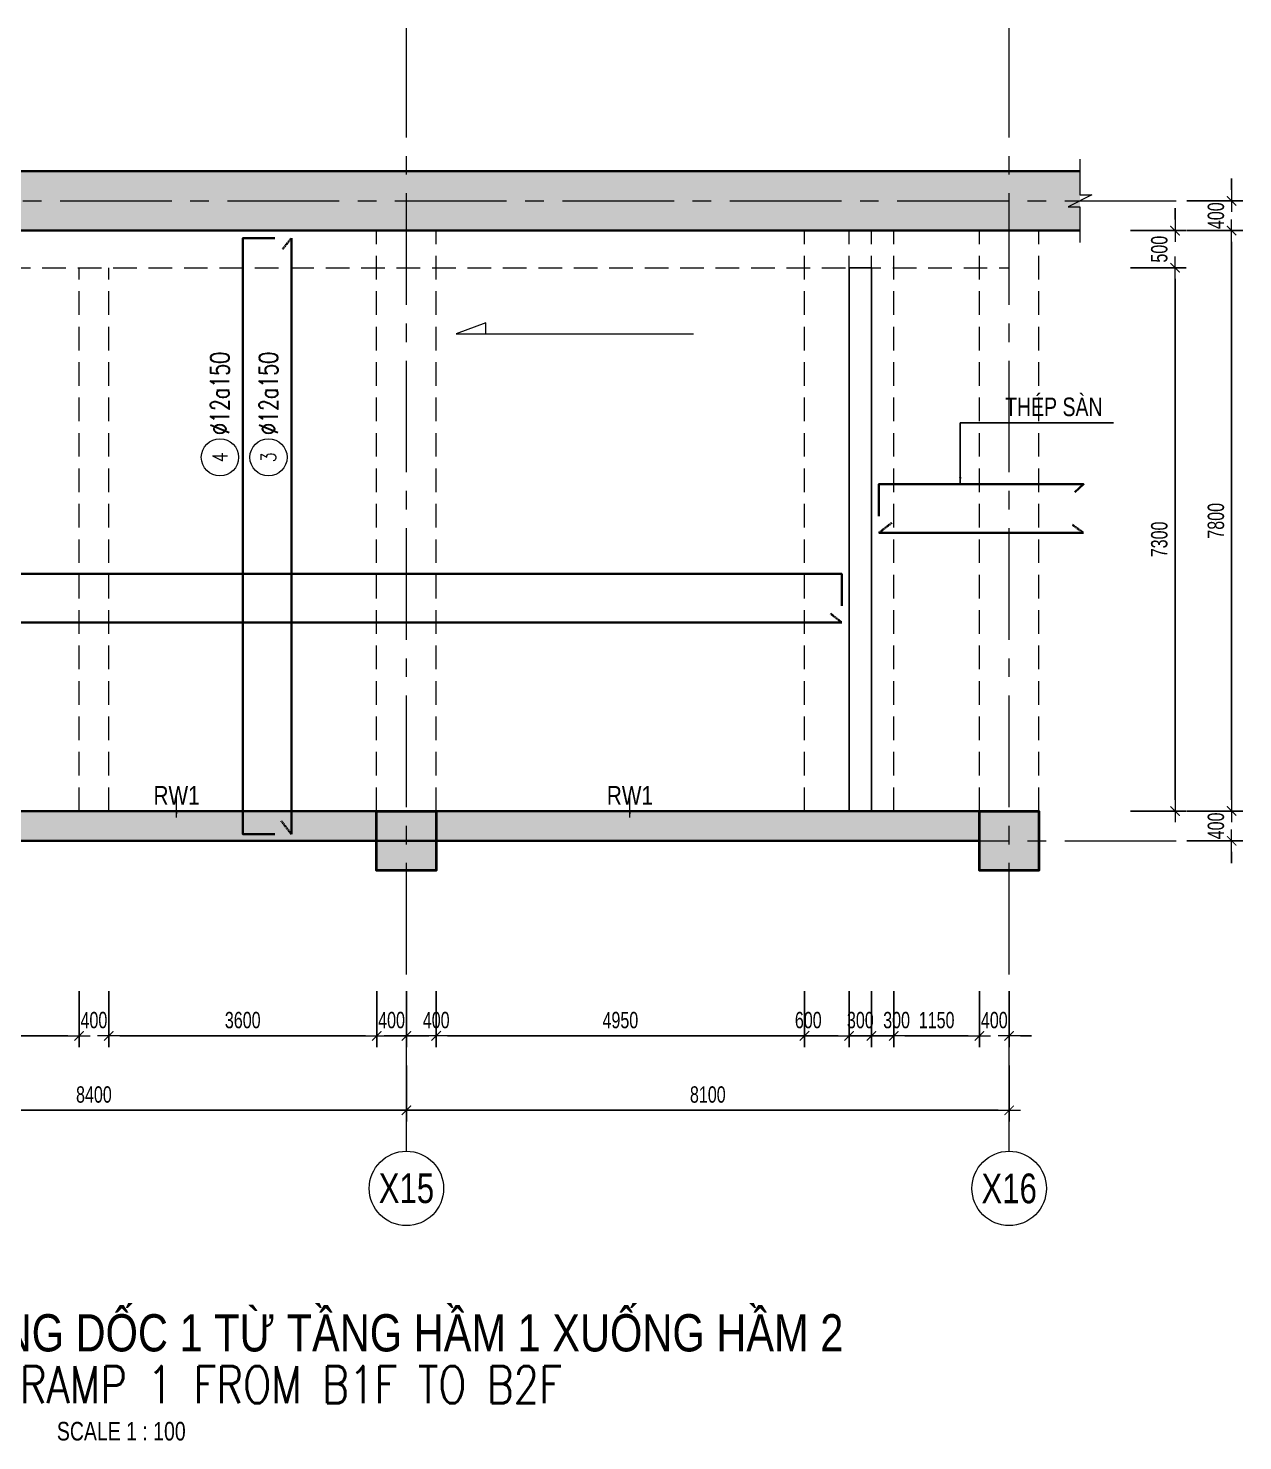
# Model space of a CAD drawing. Header units: millimetres. Extents: x -172050 to 1089997, y 452920 to 1051687.
# Drawn here: x 208119 to 224440, y 516052 to 535034 of the extents above; entities that cross this region are included whole.
import ezdxf
from ezdxf.enums import TextEntityAlignment as Align

# ---------------------------------------------------------------- set-up
doc = ezdxf.new("R2010")
doc.units = ezdxf.units.MM
doc.header["$MEASUREMENT"] = 0
for name, pattern in [('_DASH', [0.6, 0.4, -0.2]), ('CENTER2', [1.125, 0.75, -0.125, 0.125, -0.125]), ('HIDDEN2', [4.7625, 3.175, -1.5875]), ('POD_Grid$0$CENTER2', [1.125, 0.75, -0.125, 0.125, -0.125])]:
    doc.linetypes.add(name, pattern=pattern)
doc.layers.get('Defpoints').update_dxf_attribs({"color": 151, "lineweight": 9})
doc.layers.add('-L-A_OUTLINE', color=2, linetype='Continuous')
doc.layers.add('TT-TEN COT', color=3, linetype='Continuous')
for name, color, linetype, lineweight in [('kata_thep - H', 4, 'Continuous', 35), ('NDC_S_ANNO', 7, 'Continuous', 20), ('NDC_S_AXIS', 5, 'CENTER2', 13), ('NDC_S_BEAM', 3, 'HIDDEN2', 20), ('NDC_S_DIM', 1, 'Continuous', 15), ('NDC_S_ENG TITLE', 3, 'Continuous', 20), ('NDC_S_HATCH MATERIAL', 8, 'Continuous', 13), ('NDC_S_LEADER', 1, 'Continuous', 15), ('NDC_S_SYMBOL', 1, 'Continuous', 15), ('NDC_S_TEXT SYMBOL', 7, 'Continuous', 20), ('NDC_S_VN TEXT', 7, 'Continuous', 20), ('NDC_S_VN TITLE', 6, 'Continuous', 35), ('OF_Diaphram wall$0$NDC_S_WALL', 6, 'Continuous', 35), ('PD_B1F_Col$0$NDC_S-COLUMN', 4, 'Continuous', 40), ('PD_B1F_Col$0$NDC_S_HATCH COLUMN AND WALL', 251, 'Continuous', 13), ('POD_Grid$0$NDC_S_AXIS', 5, 'POD_Grid$0$CENTER2', 13), ('Ramp wall 4.1(B1)$0$NDC_S_WALL', 6, 'Continuous', 35)]:
    doc.layers.add(name, color=color, linetype=linetype, lineweight=lineweight)
doc.styles.add('ARIAL', font='arial.ttf', dxfattribs={"width": 0.8})
doc.styles.add('NDC_ANNO', font='', dxfattribs={"width": 0.8})
doc.styles.add('NDC_ARIAL', font='arial.ttf', dxfattribs={"width": 0.85})
doc.styles.add('NDC_DIM', font='', dxfattribs={"width": 0.75})
doc.styles.add('NDC_EN TXT', font='romans.shx', dxfattribs={"width": 0.8})
doc.styles.add('NDC_VIE TXT', font='arial.ttf', dxfattribs={"width": 0.8})
doc.styles.get('NDC_ANNO').set_extended_font_data('Dotum')
doc.styles.get('NDC_DIM').set_extended_font_data('Dotum')
doc.dimstyles.new('A1-NDC_1-100', dxfattribs={"dimscale": 100, "dimtxt": 2.5, "dimasz": 1, "dimexe": 1, "dimexo": 0, "dimgap": 0.8, "dimtad": 1, "dimdec": 0, "dimdsep": 46, "dimtxsty": 'NDC_ARIAL', "dimblk": 'DIMMARK', "dimcen": 49999.938995, "dimdle": 1.5, "dimclrd": 1, "dimclre": 1, "dimclrt": 3, "dimadec": 0, "dimazin": 0, "dimtfac": 1, "dimtdec": 0, "dimtix": 1, "dimtmove": 2, "dimatfit": 3, "dimfxl": 1, "dimarcsym": 0})
doc.dimstyles.new('NDC_dim_100', dxfattribs={"dimscale": 100, "dimtxt": 2.2, "dimasz": 1.5, "dimexe": 1.5, "dimexo": 2.5, "dimgap": 1, "dimtad": 1, "dimdec": 0, "dimzin": 0, "dimdsep": 46, "dimtxsty": 'NDC_DIM', "dimblk": 'DIMMARK', "dimcen": 0.09, "dimdle": 1.2, "dimclrd": 1, "dimclre": 1, "dimclrt": 3, "dimadec": 0, "dimazin": 0, "dimtfac": 1, "dimtdec": 0, "dimtix": 1, "dimtofl": 0, "dimtmove": 0, "dimatfit": 3, "dimfxl": 6, "dimfxlon": 1, "dimtolj": 1, "dimtzin": 0, "dimarcsym": 0})
doc.dimstyles.new('NDC_dim_iso', dxfattribs={"dimtxt": 2.2, "dimasz": 1, "dimexe": 1.5, "dimexo": 2.5, "dimgap": 1, "dimtad": 1, "dimdec": 0, "dimzin": 0, "dimdsep": 46, "dimtxsty": 'NDC_DIM', "dimblk": 'DIMMARK', "dimcen": 0.09, "dimdle": 1.2, "dimclrd": 1, "dimclre": 1, "dimclrt": 3, "dimadec": 0, "dimazin": 0, "dimtfac": 1, "dimtdec": 0, "dimtix": 1, "dimtofl": 0, "dimtmove": 0, "dimatfit": 3, "dimfxl": 6, "dimfxlon": 1, "dimtolj": 1, "dimtzin": 0, "dimarcsym": 0})

# ---------------------------------------------------------------- blocks, each defined once
blk = doc.blocks.new('PD_B1F_Col$0$cot')
at = {"layer": 'PD_B1F_Col$0$NDC_S_HATCH COLUMN AND WALL', "ltscale": 0.005}
h = blk.add_hatch(color=256, dxfattribs=at)
h.dxf.hatch_style = 1
h.paths.add_polyline_path([(-0.5, 0.5), (0.5, 0.5), (0.5, -0.5), (-0.5, -0.5)])
at = {"layer": 'PD_B1F_Col$0$NDC_S-COLUMN', "ltscale": 0.005}
blk.add_lwpolyline([(-0.5, 0.5), (0.5, 0.5), (0.5, -0.5), (-0.5, -0.5)], close=True, dxfattribs=at)
blk = doc.blocks.new('ramp3')
at = {"layer": 'NDC_S_HATCH MATERIAL'}
h = blk.add_hatch(dxfattribs=at)
h.set_pattern_fill('BT-01', color=252, scale=30, style=0, pattern_type=2)
h.set_pattern_definition([(50, (-904150.39, 141413.11), (215.178055, -18.82564), [22.5, -247.5]), (355, (-904150.39, 141413.1), (-41.6254, 225.65764), [18, -198]), (100.4514, (-904132.46, 141411.54), (173.552815, 206.831863), [19.122057, -210.342634]), (46.1842, (-904150.4, 141473.1), (320.172315, -49.655704), [33.75, -371.25]), (96.6356, (-904123.7, 141468.97), (280.39881, 292.23536), [28.68309, -315.5139]), (351.1842, (-904150.4, 141473.1), (280.39858, 292.23558), [27, -297]), (21, (-904120.39, 141458.11), (179.072116, -120.785667), [22.5, -247.5]), (326, (-904120.39, 141458.1), (72.9946, 217.545014), [18, -198]), (71.4514, (-904105.47, 141448.05), (252.06679, 96.75915), [19.122057, -210.342634]), (37.5, (-904150.39, 141413.11), (3.6479566, 99.868156), [0, -195.6, 0, -201, 0, -198.75]), (7.5, (-904150.39, 141413.11), (78.920861, 118.323514), [0, -114.6, 0, -191.1, 0, -75.75]), (327.5, (-904217.29, 141413.11), (160.146731, -6.7664615), [0, -75, 0, -234, 0, -310.5]), (317.5, (-904247.29, 141413.11), (174.95585, 30.031495), [0, -97.5, 0, -155.4, 0, -220.5]), (45, (-904150.39, 141413.11), (-90.156115, 90.156115), []), (45, (-904150.39, 141449.86), (-90.156115, 90.156115), [])])
h.paths.add_polyline_path([(-685, 8920), (-685, 8600), (26252, 8600), (26252, 9400), (-685, 9400), (-685, 9080), (-525, 9080), (-845, 8920)])
h = blk.add_hatch(dxfattribs=at)
h.set_pattern_fill('BT-01', color=252, scale=30, style=0, pattern_type=2)
h.set_pattern_definition([(50, (-906343.9, 132813.11), (215.178055, -18.82564), [22.5, -247.5]), (355, (-906343.9, 132813.1), (-41.6254, 225.65764), [18, -198]), (100.4514, (-906325.97, 132811.54), (173.552815, 206.831863), [19.122057, -210.342634]), (46.1842, (-906343.9, 132873.1), (320.172315, -49.655704), [33.75, -371.25]), (96.6356, (-906317.22, 132868.97), (280.39881, 292.23536), [28.68309, -315.5139]), (351.1842, (-906343.9, 132873.1), (280.39858, 292.23558), [27, -297]), (21, (-906313.9, 132858.11), (179.072116, -120.785667), [22.5, -247.5]), (326, (-906313.9, 132858.1), (72.9946, 217.545014), [18, -198]), (71.4514, (-906298.98, 132848.05), (252.06679, 96.75915), [19.122057, -210.342634]), (37.5, (-906343.9, 132813.11), (3.6479566, 99.868156), [0, -195.6, 0, -201, 0, -198.75]), (7.5, (-906343.9, 132813.11), (78.920861, 118.323514), [0, -114.6, 0, -191.1, 0, -75.75]), (327.5, (-906410.8, 132813.11), (160.146731, -6.7664615), [0, -75, 0, -234, 0, -310.5]), (317.5, (-906440.8, 132813.11), (174.95585, 30.031495), [0, -97.5, 0, -155.4, 0, -220.5]), (45, (-906343.9, 132813.11), (-90.156115, 90.156115), []), (45, (-906343.9, 132849.86), (-90.156115, 90.156115), [])])
h.paths.add_polyline_path([(800, 400), (24900, 400), (24900, 800), (800, 800)])
at = {"layer": '-L-A_OUTLINE'}
for points in [[(2750, 8100), (3050, 8100), (3050, 800), (2750, 800)], [(23150, 8100), (23450, 8100), (23450, 800), (23150, 800)]]:
    blk.add_lwpolyline(points, close=True, dxfattribs=at)
at = {"layer": 'NDC_S_BEAM', "ltscale": 100}
for p, q in [((0, 800), (0, 8600)), ((400, 8600), (25300, 8600)), ((800, 800), (800, 8600)), ((2450, 800), (2450, 8600)), ((2750, 800), (2750, 8600)), ((3050, 800), (3050, 8600)), ((3650, 800), (3650, 8600)), ((8400, 800), (8400, 8600)), ((9200, 800), (9200, 8600)), ((16800, 800), (16800, 8600)), ((17600, 800), (17600, 8600)), ((22550, 800), (22550, 8600)), ((23150, 800), (23150, 8600)), ((23450, 800), (23450, 8600)), ((23750, 800), (23750, 8600)), ((24900, 800), (24900, 8600)), ((25700, 800), (25700, 8600)), ((400, 8100), (25300, 8100)), ((12800, 800), (12800, 8100)), ((13200, 800), (13200, 8100))]:
    blk.add_line(p, q, dxfattribs=at)
at = {"layer": 'NDC_S_LEADER'}
for points in [[(-685, 9560), (-685, 9080), (-525, 9080), (-845, 8920), (-685, 8920), (-685, 8440)], [(26252, 9560), (26252, 9080), (26412, 9080), (26092, 8920), (26252, 8920), (26252, 8440)]]:
    blk.add_lwpolyline(points, dxfattribs=at)
at = {"layer": 'OF_Diaphram wall$0$NDC_S_WALL', "ltscale": 200}
for points in [[(-685, 9400), (26252, 9400)], [(-685, 8600), (26252, 8600)]]:
    blk.add_lwpolyline(points, dxfattribs=at)
at = {"layer": 'POD_Grid$0$NDC_S_AXIS', "ltscale": 2000}
for p, q in [((400, -3648), (400, 11320)), ((8800, -3648), (8800, 11320)), ((17200, -3648), (17200, 11320)), ((25300, -3648), (25300, 11320)), ((-3204, 9000), (28052, 9000)), ((-3204, 400), (28052, 400))]:
    blk.add_line(p, q, dxfattribs=at)
at = {"layer": 'Ramp wall 4.1(B1)$0$NDC_S_WALL', "ltscale": 200}
blk.add_lwpolyline([(24900, 400), (800, 400), (800, 800), (24900, 800)], close=True, dxfattribs=at)
at = {"xscale": 800, "yscale": 800}
for p in [(400, 400), (8800, 400), (17200, 400), (25300, 400)]:
    blk.add_blockref('PD_B1F_Col$0$cot', p, dxfattribs=at)
blk = doc.blocks.new('DIMMARK')
at = {"layer": 'NDC_S_DIM', "color": 1}
blk.add_line((-1.5, 0), (1, 0), dxfattribs=at)
at = {"layer": 'NDC_S_DIM', "color": 2, "const_width": 0.1}
blk.add_lwpolyline([(-0.42, -0.42), (0.42, 0.42)], dxfattribs=at)
blk = doc.blocks.new('*D808')
at = {"layer": 'Defpoints', "color": 0, "transparency": 16777216}
for p in [(208801, 525015), (205201, 524515), (208801, 521493)]:
    blk.add_point(p, dxfattribs=at)
at = {"layer": 'NDC_S_DIM', "color": 1, "lineweight": -2, "transparency": 16777216}
for p, q in [((205201, 522093), (205201, 521343)), ((208801, 522093), (208801, 521343)), ((205351, 521493), (208651, 521493))]:
    blk.add_line(p, q, dxfattribs=at)
at = {"layer": 'NDC_S_DIM', "color": 1, "lineweight": -2, "transparency": 16777216, "xscale": 150, "yscale": 150, "zscale": 150, "rotation": 180}
blk.add_blockref('DIMMARK', (205201, 521493), dxfattribs=at)
at = {"layer": 'NDC_S_DIM', "color": 1, "lineweight": -2, "transparency": 16777216, "xscale": 150, "yscale": 150, "zscale": 150}
blk.add_blockref('DIMMARK', (208801, 521493), dxfattribs=at)
at = {"layer": 'NDC_S_DIM', "color": 3, "transparency": 16777216, "insert": (207001, 521704), "char_height": 220, "attachment_point": 5, "style": 'NDC_DIM'}
blk.add_mtext('\\A1;3600', dxfattribs=at)
blk = doc.blocks.new('*D809')
at = {"layer": 'Defpoints', "color": 0, "transparency": 16777216}
for p in [(208801, 525015), (209201, 525015), (209201, 521493)]:
    blk.add_point(p, dxfattribs=at)
at = {"layer": 'NDC_S_DIM', "color": 1, "lineweight": -2, "transparency": 16777216}
for p, q in [((208801, 522093), (208801, 521343)), ((209201, 522093), (209201, 521343)), ((208651, 521493), (208501, 521493)), ((209351, 521493), (209501, 521493))]:
    blk.add_line(p, q, dxfattribs=at)
at = {"layer": 'NDC_S_DIM', "color": 1, "lineweight": -2, "transparency": 16777216, "xscale": 150, "yscale": 150, "zscale": 150}
blk.add_blockref('DIMMARK', (208801, 521493), dxfattribs=at)
at = {"layer": 'NDC_S_DIM', "color": 1, "lineweight": -2, "transparency": 16777216, "xscale": 150, "yscale": 150, "zscale": 150, "rotation": 180}
blk.add_blockref('DIMMARK', (209201, 521493), dxfattribs=at)
at = {"layer": 'NDC_S_DIM', "color": 3, "transparency": 16777216, "insert": (209001, 521704), "char_height": 220, "attachment_point": 5, "style": 'NDC_DIM'}
blk.add_mtext('\\A1;400', dxfattribs=at)
blk = doc.blocks.new('*D810')
at = {"layer": 'Defpoints', "color": 0, "transparency": 16777216}
for p in [(209201, 525015), (212801, 524515), (212801, 521493)]:
    blk.add_point(p, dxfattribs=at)
at = {"layer": 'NDC_S_DIM', "color": 1, "lineweight": -2, "transparency": 16777216}
for p, q in [((209201, 522093), (209201, 521343)), ((212801, 522093), (212801, 521343)), ((209351, 521493), (212651, 521493))]:
    blk.add_line(p, q, dxfattribs=at)
at = {"layer": 'NDC_S_DIM', "color": 1, "lineweight": -2, "transparency": 16777216, "xscale": 150, "yscale": 150, "zscale": 150, "rotation": 180}
blk.add_blockref('DIMMARK', (209201, 521493), dxfattribs=at)
at = {"layer": 'NDC_S_DIM', "color": 1, "lineweight": -2, "transparency": 16777216, "xscale": 150, "yscale": 150, "zscale": 150}
blk.add_blockref('DIMMARK', (212801, 521493), dxfattribs=at)
at = {"layer": 'NDC_S_DIM', "color": 3, "transparency": 16777216, "insert": (211001, 521704), "char_height": 220, "attachment_point": 5, "style": 'NDC_DIM'}
blk.add_mtext('\\A1;3600', dxfattribs=at)
blk = doc.blocks.new('*D811')
at = {"layer": 'Defpoints', "color": 0, "transparency": 16777216}
for p in [(213201, 525015), (212801, 524515), (213201, 521493)]:
    blk.add_point(p, dxfattribs=at)
at = {"layer": 'NDC_S_DIM', "color": 1, "lineweight": -2, "transparency": 16777216}
for p, q in [((212801, 522093), (212801, 521343)), ((213201, 522093), (213201, 521343)), ((212651, 521493), (212501, 521493)), ((213351, 521493), (213501, 521493))]:
    blk.add_line(p, q, dxfattribs=at)
at = {"layer": 'NDC_S_DIM', "color": 1, "lineweight": -2, "transparency": 16777216, "xscale": 150, "yscale": 150, "zscale": 150}
blk.add_blockref('DIMMARK', (212801, 521493), dxfattribs=at)
at = {"layer": 'NDC_S_DIM', "color": 1, "lineweight": -2, "transparency": 16777216, "xscale": 150, "yscale": 150, "zscale": 150, "rotation": 180}
blk.add_blockref('DIMMARK', (213201, 521493), dxfattribs=at)
at = {"layer": 'NDC_S_DIM', "color": 3, "transparency": 16777216, "insert": (213001, 521704), "char_height": 220, "attachment_point": 5, "style": 'NDC_DIM'}
blk.add_mtext('\\A1;400', dxfattribs=at)
blk = doc.blocks.new('*D812')
at = {"layer": 'Defpoints', "color": 0, "transparency": 16777216}
for p in [(213201, 525015), (213601, 524515), (213601, 521493)]:
    blk.add_point(p, dxfattribs=at)
at = {"layer": 'NDC_S_DIM', "color": 1, "lineweight": -2, "transparency": 16777216}
for p, q in [((213201, 522093), (213201, 521343)), ((213601, 522093), (213601, 521343)), ((213051, 521493), (212901, 521493)), ((213751, 521493), (213901, 521493))]:
    blk.add_line(p, q, dxfattribs=at)
at = {"layer": 'NDC_S_DIM', "color": 1, "lineweight": -2, "transparency": 16777216, "xscale": 150, "yscale": 150, "zscale": 150}
blk.add_blockref('DIMMARK', (213201, 521493), dxfattribs=at)
at = {"layer": 'NDC_S_DIM', "color": 1, "lineweight": -2, "transparency": 16777216, "xscale": 150, "yscale": 150, "zscale": 150, "rotation": 180}
blk.add_blockref('DIMMARK', (213601, 521493), dxfattribs=at)
at = {"layer": 'NDC_S_DIM', "color": 3, "transparency": 16777216, "insert": (213601, 521704), "char_height": 220, "attachment_point": 5, "style": 'NDC_DIM'}
blk.add_mtext('\\A1;400', dxfattribs=at)
blk = doc.blocks.new('*D813')
at = {"layer": 'Defpoints', "color": 0, "transparency": 16777216}
for p in [(213601, 524515), (218551, 524515), (218551, 521493)]:
    blk.add_point(p, dxfattribs=at)
at = {"layer": 'NDC_S_DIM', "color": 1, "lineweight": -2, "transparency": 16777216}
for p, q in [((213601, 522093), (213601, 521343)), ((218551, 522093), (218551, 521343)), ((213751, 521493), (218401, 521493))]:
    blk.add_line(p, q, dxfattribs=at)
at = {"layer": 'NDC_S_DIM', "color": 1, "lineweight": -2, "transparency": 16777216, "xscale": 150, "yscale": 150, "zscale": 150, "rotation": 180}
blk.add_blockref('DIMMARK', (213601, 521493), dxfattribs=at)
at = {"layer": 'NDC_S_DIM', "color": 1, "lineweight": -2, "transparency": 16777216, "xscale": 150, "yscale": 150, "zscale": 150}
blk.add_blockref('DIMMARK', (218551, 521493), dxfattribs=at)
at = {"layer": 'NDC_S_DIM', "color": 3, "transparency": 16777216, "insert": (216076, 521704), "char_height": 220, "attachment_point": 5, "style": 'NDC_DIM'}
blk.add_mtext('\\A1;4950', dxfattribs=at)
blk = doc.blocks.new('*D814')
at = {"layer": 'Defpoints', "color": 0, "transparency": 16777216}
for p in [(219151, 525015), (218551, 524515), (219151, 521493)]:
    blk.add_point(p, dxfattribs=at)
at = {"layer": 'NDC_S_DIM', "color": 1, "lineweight": -2, "transparency": 16777216}
for p, q in [((218551, 522093), (218551, 521343)), ((219151, 522093), (219151, 521343)), ((218701, 521493), (219001, 521493))]:
    blk.add_line(p, q, dxfattribs=at)
at = {"layer": 'NDC_S_DIM', "color": 1, "lineweight": -2, "transparency": 16777216, "xscale": 150, "yscale": 150, "zscale": 150, "rotation": 180}
blk.add_blockref('DIMMARK', (218551, 521493), dxfattribs=at)
at = {"layer": 'NDC_S_DIM', "color": 1, "lineweight": -2, "transparency": 16777216, "xscale": 150, "yscale": 150, "zscale": 150}
blk.add_blockref('DIMMARK', (219151, 521493), dxfattribs=at)
at = {"layer": 'NDC_S_DIM', "color": 3, "transparency": 16777216, "insert": (218601, 521704), "char_height": 220, "attachment_point": 5, "style": 'NDC_DIM'}
blk.add_mtext('\\A1;600', dxfattribs=at)
blk = doc.blocks.new('*D815')
at = {"layer": 'Defpoints', "color": 0, "transparency": 16777216}
for p in [(219151, 525015), (219451, 525015), (219451, 521493)]:
    blk.add_point(p, dxfattribs=at)
at = {"layer": 'NDC_S_DIM', "color": 1, "lineweight": -2, "transparency": 16777216}
for p, q in [((219151, 522093), (219151, 521343)), ((219451, 522093), (219451, 521343)), ((219001, 521493), (218851, 521493)), ((219601, 521493), (219751, 521493))]:
    blk.add_line(p, q, dxfattribs=at)
at = {"layer": 'NDC_S_DIM', "color": 1, "lineweight": -2, "transparency": 16777216, "xscale": 150, "yscale": 150, "zscale": 150}
blk.add_blockref('DIMMARK', (219151, 521493), dxfattribs=at)
at = {"layer": 'NDC_S_DIM', "color": 1, "lineweight": -2, "transparency": 16777216, "xscale": 150, "yscale": 150, "zscale": 150, "rotation": 180}
blk.add_blockref('DIMMARK', (219451, 521493), dxfattribs=at)
at = {"layer": 'NDC_S_DIM', "color": 3, "transparency": 16777216, "insert": (219301, 521704), "char_height": 220, "attachment_point": 5, "style": 'NDC_DIM'}
blk.add_mtext('\\A1;300', dxfattribs=at)
blk = doc.blocks.new('*D816')
at = {"layer": 'Defpoints', "color": 0, "transparency": 16777216}
for p in [(219451, 525015), (219751, 524515), (219751, 521493)]:
    blk.add_point(p, dxfattribs=at)
at = {"layer": 'NDC_S_DIM', "color": 1, "lineweight": -2, "transparency": 16777216}
for p, q in [((219451, 522093), (219451, 521343)), ((219751, 522093), (219751, 521343)), ((219301, 521493), (219151, 521493)), ((219901, 521493), (220051, 521493))]:
    blk.add_line(p, q, dxfattribs=at)
at = {"layer": 'NDC_S_DIM', "color": 1, "lineweight": -2, "transparency": 16777216, "xscale": 150, "yscale": 150, "zscale": 150}
blk.add_blockref('DIMMARK', (219451, 521493), dxfattribs=at)
at = {"layer": 'NDC_S_DIM', "color": 1, "lineweight": -2, "transparency": 16777216, "xscale": 150, "yscale": 150, "zscale": 150, "rotation": 180}
blk.add_blockref('DIMMARK', (219751, 521493), dxfattribs=at)
at = {"layer": 'NDC_S_DIM', "color": 3, "transparency": 16777216, "insert": (219788, 521704), "char_height": 220, "attachment_point": 5, "style": 'NDC_DIM'}
blk.add_mtext('\\A1;300', dxfattribs=at)
blk = doc.blocks.new('*D817')
at = {"layer": 'Defpoints', "color": 0, "transparency": 16777216}
for p in [(220901, 525015), (219751, 524515), (220901, 521493)]:
    blk.add_point(p, dxfattribs=at)
at = {"layer": 'NDC_S_DIM', "color": 1, "lineweight": -2, "transparency": 16777216}
for p, q in [((219751, 522093), (219751, 521343)), ((220901, 522093), (220901, 521343)), ((219901, 521493), (220751, 521493))]:
    blk.add_line(p, q, dxfattribs=at)
at = {"layer": 'NDC_S_DIM', "color": 1, "lineweight": -2, "transparency": 16777216, "xscale": 150, "yscale": 150, "zscale": 150, "rotation": 180}
blk.add_blockref('DIMMARK', (219751, 521493), dxfattribs=at)
at = {"layer": 'NDC_S_DIM', "color": 1, "lineweight": -2, "transparency": 16777216, "xscale": 150, "yscale": 150, "zscale": 150}
blk.add_blockref('DIMMARK', (220901, 521493), dxfattribs=at)
at = {"layer": 'NDC_S_DIM', "color": 3, "transparency": 16777216, "insert": (220326, 521704), "char_height": 220, "attachment_point": 5, "style": 'NDC_DIM'}
blk.add_mtext('\\A1;1150', dxfattribs=at)
blk = doc.blocks.new('*D818')
at = {"layer": 'Defpoints', "color": 0, "transparency": 16777216}
for p in [(220901, 525015), (221301, 525015), (221301, 521493)]:
    blk.add_point(p, dxfattribs=at)
at = {"layer": 'NDC_S_DIM', "color": 1, "lineweight": -2, "transparency": 16777216}
for p, q in [((220901, 522093), (220901, 521343)), ((221301, 522093), (221301, 521343)), ((220751, 521493), (220601, 521493)), ((221451, 521493), (221601, 521493))]:
    blk.add_line(p, q, dxfattribs=at)
at = {"layer": 'NDC_S_DIM', "color": 1, "lineweight": -2, "transparency": 16777216, "xscale": 150, "yscale": 150, "zscale": 150}
blk.add_blockref('DIMMARK', (220901, 521493), dxfattribs=at)
at = {"layer": 'NDC_S_DIM', "color": 1, "lineweight": -2, "transparency": 16777216, "xscale": 150, "yscale": 150, "zscale": 150, "rotation": 180}
blk.add_blockref('DIMMARK', (221301, 521493), dxfattribs=at)
at = {"layer": 'NDC_S_DIM', "color": 3, "transparency": 16777216, "insert": (221101, 521704), "char_height": 220, "attachment_point": 5, "style": 'NDC_DIM'}
blk.add_mtext('\\A1;400', dxfattribs=at)
blk = doc.blocks.new('*D820')
at = {"layer": 'Defpoints', "color": 0, "transparency": 16777216}
for p in [(204801, 523715), (213201, 523318), (213201, 520493)]:
    blk.add_point(p, dxfattribs=at)
at = {"layer": 'NDC_S_DIM', "color": 1, "lineweight": -2, "transparency": 16777216}
for p, q in [((204801, 521093), (204801, 520343)), ((213201, 521093), (213201, 520343)), ((204951, 520493), (213051, 520493))]:
    blk.add_line(p, q, dxfattribs=at)
at = {"layer": 'NDC_S_DIM', "color": 1, "lineweight": -2, "transparency": 16777216, "xscale": 150, "yscale": 150, "zscale": 150, "rotation": 180}
blk.add_blockref('DIMMARK', (204801, 520493), dxfattribs=at)
at = {"layer": 'NDC_S_DIM', "color": 1, "lineweight": -2, "transparency": 16777216, "xscale": 150, "yscale": 150, "zscale": 150}
blk.add_blockref('DIMMARK', (213201, 520493), dxfattribs=at)
at = {"layer": 'NDC_S_DIM', "color": 3, "transparency": 16777216, "insert": (209001, 520704), "char_height": 220, "attachment_point": 5, "style": 'NDC_DIM'}
blk.add_mtext('\\A1;8400', dxfattribs=at)
blk = doc.blocks.new('*D821')
at = {"layer": 'Defpoints', "color": 0, "transparency": 16777216}
for p in [(213201, 523318), (221301, 523318), (221301, 520493)]:
    blk.add_point(p, dxfattribs=at)
at = {"layer": 'NDC_S_DIM', "color": 1, "lineweight": -2, "transparency": 16777216}
for p, q in [((213201, 521093), (213201, 520343)), ((221301, 521093), (221301, 520343)), ((213351, 520493), (221151, 520493))]:
    blk.add_line(p, q, dxfattribs=at)
at = {"layer": 'NDC_S_DIM', "color": 1, "lineweight": -2, "transparency": 16777216, "xscale": 150, "yscale": 150, "zscale": 150, "rotation": 180}
blk.add_blockref('DIMMARK', (213201, 520493), dxfattribs=at)
at = {"layer": 'NDC_S_DIM', "color": 1, "lineweight": -2, "transparency": 16777216, "xscale": 150, "yscale": 150, "zscale": 150}
blk.add_blockref('DIMMARK', (221301, 520493), dxfattribs=at)
at = {"layer": 'NDC_S_DIM', "color": 3, "transparency": 16777216, "insert": (217251, 520704), "char_height": 220, "attachment_point": 5, "style": 'NDC_DIM'}
blk.add_mtext('\\A1;8100', dxfattribs=at)
blk = doc.blocks.new('*U165')
at = {"layer": 'NDC_S_SYMBOL'}
blk.add_line((0, 5), (0, 9), dxfattribs=at)
blk.add_circle((0, 0), 5, dxfattribs=at)
at = {"layer": 'NDC_S_TEXT SYMBOL', "color": 7, "style": 'NDC_ANNO', "width": 0.8}
blk.add_attdef('GRID', text='', height=4, dxfattribs=at).set_placement((0, 0), align=Align.MIDDLE)
blk = doc.blocks.new('*D776')
at = {"layer": 'Defpoints', "color": 0, "transparency": 16777216}
for p in [(221160, 532315), (220360, 531815), (223530, 531815)]:
    blk.add_point(p, dxfattribs=at)
at = {"layer": 'NDC_S_DIM', "color": 1, "lineweight": -2, "transparency": 16777216}
for p, q in [((223530, 532465), (223530, 532615)), ((222930, 532315), (223680, 532315)), ((222930, 531815), (223680, 531815)), ((223530, 531665), (223530, 531515))]:
    blk.add_line(p, q, dxfattribs=at)
at = {"layer": 'NDC_S_DIM', "color": 1, "lineweight": -2, "transparency": 16777216, "xscale": 150, "yscale": 150, "zscale": 150}
for p, rotation in [((223530, 532315), 270), ((223530, 531815), 90)]:
    blk.add_blockref('DIMMARK', p, dxfattribs=dict(at, rotation=rotation))
at = {"layer": 'NDC_S_DIM', "color": 3, "transparency": 16777216, "insert": (223319, 532065), "char_height": 220, "attachment_point": 5, "rotation": 90, "style": 'NDC_DIM'}
blk.add_mtext('\\A1;500', dxfattribs=at)
blk = doc.blocks.new('*D777')
at = {"layer": 'Defpoints', "color": 0, "transparency": 16777216}
for p in [(220360, 531815), (220360, 524515), (223530, 524515)]:
    blk.add_point(p, dxfattribs=at)
at = {"layer": 'NDC_S_DIM', "color": 1, "lineweight": -2, "transparency": 16777216}
for p, q in [((222930, 531815), (223680, 531815)), ((223530, 531665), (223530, 524665)), ((222930, 524515), (223680, 524515))]:
    blk.add_line(p, q, dxfattribs=at)
at = {"layer": 'NDC_S_DIM', "color": 1, "lineweight": -2, "transparency": 16777216, "xscale": 150, "yscale": 150, "zscale": 150}
for p, rotation in [((223530, 531815), 90), ((223530, 524515), 270)]:
    blk.add_blockref('DIMMARK', p, dxfattribs=dict(at, rotation=rotation))
at = {"layer": 'NDC_S_DIM', "color": 3, "transparency": 16777216, "insert": (223319, 528165), "char_height": 220, "attachment_point": 5, "rotation": 90, "style": 'NDC_DIM'}
blk.add_mtext('\\A1;7300', dxfattribs=at)
blk = doc.blocks.new('*D778')
at = {"layer": 'Defpoints', "color": 0, "transparency": 16777216}
for p in [(221016, 524515), (224290, 524515), (221016, 524115)]:
    blk.add_point(p, dxfattribs=at)
at = {"layer": 'NDC_S_DIM', "color": 1, "lineweight": -2, "transparency": 16777216}
for p, q in [((224290, 524665), (224290, 524815)), ((223690, 524515), (224440, 524515)), ((223690, 524115), (224440, 524115)), ((224290, 523965), (224290, 523815))]:
    blk.add_line(p, q, dxfattribs=at)
at = {"layer": 'NDC_S_DIM', "color": 1, "lineweight": -2, "transparency": 16777216, "xscale": 150, "yscale": 150, "zscale": 150}
for p, rotation in [((224290, 524515), 270), ((224290, 524115), 90)]:
    blk.add_blockref('DIMMARK', p, dxfattribs=dict(at, rotation=rotation))
at = {"layer": 'NDC_S_DIM', "color": 3, "transparency": 16777216, "insert": (224080, 524315), "char_height": 220, "attachment_point": 5, "rotation": 90, "style": 'NDC_DIM'}
blk.add_mtext('\\A1;400', dxfattribs=at)
blk = doc.blocks.new('*D779')
at = {"layer": 'Defpoints', "color": 0, "transparency": 16777216}
for p in [(221160, 532315), (224290, 532315), (221016, 524515)]:
    blk.add_point(p, dxfattribs=at)
at = {"layer": 'NDC_S_DIM', "color": 1, "lineweight": -2, "transparency": 16777216}
for p, q in [((223690, 532315), (224440, 532315)), ((224290, 524665), (224290, 532165)), ((223690, 524515), (224440, 524515))]:
    blk.add_line(p, q, dxfattribs=at)
at = {"layer": 'NDC_S_DIM', "color": 1, "lineweight": -2, "transparency": 16777216, "xscale": 150, "yscale": 150, "zscale": 150}
for p, rotation in [((224290, 532315), 90), ((224290, 524515), 270)]:
    blk.add_blockref('DIMMARK', p, dxfattribs=dict(at, rotation=rotation))
at = {"layer": 'NDC_S_DIM', "color": 3, "transparency": 16777216, "insert": (224080, 528415), "char_height": 220, "attachment_point": 5, "rotation": 90, "style": 'NDC_DIM'}
blk.add_mtext('\\A1;7800', dxfattribs=at)
blk = doc.blocks.new('*D780')
at = {"layer": 'Defpoints', "color": 0, "transparency": 16777216}
for p in [(221518, 532715), (224290, 532715), (221160, 532315)]:
    blk.add_point(p, dxfattribs=at)
at = {"layer": 'NDC_S_DIM', "color": 1, "lineweight": -2, "transparency": 16777216}
for p, q in [((224290, 532865), (224290, 533015)), ((223690, 532715), (224440, 532715)), ((223690, 532315), (224440, 532315)), ((224290, 532165), (224290, 532015))]:
    blk.add_line(p, q, dxfattribs=at)
at = {"layer": 'NDC_S_DIM', "color": 1, "lineweight": -2, "transparency": 16777216, "xscale": 150, "yscale": 150, "zscale": 150}
for p, rotation in [((224290, 532715), 270), ((224290, 532315), 90)]:
    blk.add_blockref('DIMMARK', p, dxfattribs=dict(at, rotation=rotation))
at = {"layer": 'NDC_S_DIM', "color": 3, "transparency": 16777216, "insert": (224080, 532515), "char_height": 220, "attachment_point": 5, "rotation": 90, "style": 'NDC_DIM'}
blk.add_mtext('\\A1;400', dxfattribs=at)
blk = doc.blocks.new('Drawing name_symbol')
at = {"layer": 'NDC_S_ENG TITLE', "style": 'NDC_EN TXT', "width": 0.8}
blk.add_attdef('SECTDET1', text='', height=5, dxfattribs=at).set_placement((0, 1.01), align=Align.CENTER)
at = {"layer": 'NDC_S_TEXT SYMBOL', "lineweight": 25, "style": 'NDC_ANNO', "width": 0.8}
blk.add_attdef('SSCALE', text='', height=2.5, dxfattribs=at).set_placement((0, -4), align=Align.CENTER)
at = {"layer": 'NDC_S_VN TITLE', "style": 'NDC_VIE TXT', "width": 0.8}
blk.add_attdef('SECTDET2', text='', height=5, dxfattribs=at).set_placement((0, 7.97), align=Align.CENTER)
blk = doc.blocks.new('*U222')
blk.add_circle((-2.5, 0), 2.5)
at = {"layer": 'NDC_S_VN TEXT', "color": 7, "style": 'NDC_EN TXT', "width": 0.8}
blk.add_attdef('SH2', text='', height=2, dxfattribs=at).set_placement((-2.5, 0), align=Align.MIDDLE)
at = {"layer": 'NDC_S_VN TEXT', "color": 3, "style": 'NDC_EN TXT', "width": 0.75}
blk.add_attdef('DKKC1', (0.5, -1.25), '', height=2.5, dxfattribs=at)
blk = doc.blocks.new('*U179')
at = {"layer": 'NDC_S_ANNO', "ltscale": 0.8, "style": 'ARIAL', "width": 0.8}
blk.add_attdef('TEN', text='', height=2.5, dxfattribs=at).set_placement((0, 3), align=Align.MIDDLE_CENTER)
at = {"layer": 'NDC_S_ANNO', "ltscale": 0.8, "style": 'ARIAL', "width": 0.8, "flags": 1}
blk.add_attdef('CHU_THICH', text='', height=2.5, dxfattribs=at).set_placement((0, 0), align=Align.MIDDLE_CENTER)
at = {"layer": 'Defpoints'}
blk.add_leader([(0, 0), (0, 3)], dimstyle='NDC_dim_iso', override={"dimgap": 0.625, "dimtad": 0}, dxfattribs=at)

msp = doc.modelspace()

# ---------------------------------------------------------------- linework, layer by layer
at = {"layer": 'kata_thep - H', "color": 4}
for points in [[(211431.1, 524203.8), (211002.9, 524203.8), (211002.9, 532214.3), (211431.1, 532214.3)], [(219548.2, 528477.1), (219548.2, 528905.4), (222300.6, 528905.4), (222183, 528800.3)], [(199150.8, 527272.8), (199150.8, 527701), (219050.8, 527701), (219050.8, 527272.8)]]:
    msp.add_lwpolyline(points, dxfattribs=at)
at = {"layer": 'kata_thep - H', "color": 4, "linetype": '_DASH', "ltscale": 20}
for points in [[(211535.2, 532063.8), (211655.5, 532214.3), (211655.5, 524203.8), (211518.2, 524381.7)], [(222152.7, 528360.7), (222300.6, 528252.8), (219548.2, 528252.8), (219726.1, 528390.1)], [(218900.3, 527168.7), (219050.8, 527048.4), (199150.8, 527048.4), (199328.7, 527185.7)]]:
    msp.add_lwpolyline(points, dxfattribs=at)
at = {"layer": 'NDC_S_ANNO'}
msp.add_lwpolyline([(214267.9, 530927.4), (214267.9, 531077.4), (213867.9, 530927.4), (217059.1, 530927.4)], dxfattribs=at)

# ---------------------------------------------------------------- block references
at = {"layer": 'NDC_S_ANNO', "xscale": 100, "yscale": 100, "zscale": 100}
msp.add_blockref('Drawing name_symbol', (209368.9, 516455.9), dxfattribs=at).add_auto_attribs({'SECTDET1': 'REBAR PLAN OF RAMP 1 FROM B1F TO B2F', 'SECTDET2': 'MẶT BẰNG BỐ TRÍ THÉP ĐƯỜNG DỐC 1 TỪ TẦNG HẦM 1 XUỐNG HẦM 2', 'SSCALE': 'SCALE 1 : 100'})
at = {"layer": 'NDC_S_AXIS', "xscale": 100, "yscale": 100, "zscale": 100}
for p, values in [((213200.8, 519443.4), {'GRID': 'X15'}), ((221300.8, 519443.4), {'GRID': 'X16'})]:
    msp.add_blockref('*U165', p, dxfattribs=at).add_auto_attribs(values)
at = {"layer": 'NDC_S_DIM'}
msp.add_blockref('ramp3', (196000.8, 523714.7), dxfattribs=at)
at = {"layer": 'NDC_S_VN TEXT', "xscale": 100, "yscale": 100, "zscale": 100, "rotation": 90}
for p, values in [((210694.6, 529518.5), {'SH2': '4', 'DKKC1': '%%C12a150'}), ((211347.2, 529518.5), {'SH2': '3', 'DKKC1': '%%C12a150'})]:
    msp.add_blockref('*U222', p, dxfattribs=at).add_auto_attribs(values)
at = {"layer": 'NDC_S_VN TEXT', "xscale": 100, "yscale": 100, "zscale": 100}
for p in [(210112, 524426), (216204.1, 524426)]:
    msp.add_blockref('*U179', p, dxfattribs=at).add_auto_attribs({'TEN': 'RW1'})

# ---------------------------------------------------------------- texts
at = {"layer": 'TT-TEN COT', "style": 'ARIAL', "width": 0.75}
msp.add_text('THÉP SÀN', height=250, dxfattribs=at).set_placement((221901.2, 529977.6), align=Align.MIDDLE)

# ---------------------------------------------------------------- dimensions: what is measured, and where the dimension line sits
at = {"layer": 'NDC_S_DIM'}
for base, p1, p2, picture, middle in [((224290, 532714.7), (221160.3, 532314.7), (221518.1, 532714.7), '*D780', (224079.8, 532514.7)), ((224290, 532314.7), (221016.1, 524514.7), (221160.3, 532314.7), '*D779', (224079.8, 528414.7)), ((223529.6, 524514.7), (220360.3, 531814.7), (220360.3, 524514.7), '*D777', (223319.5, 528164.7))]:
    dim = msp.add_linear_dim(base=base, p1=p1, p2=p2, angle=90, dimstyle='NDC_dim_100', override={"dimtmove": 1}, dxfattribs=at)
    dim.commit()
    dim.dimension.update_dxf_attribs({"geometry": picture, "text_midpoint": middle})
for base, p1, p2, picture, middle in [((223529.6, 531814.7), (221160.3, 532314.7), (220360.3, 531814.7), '*D776', (223319.5, 532064.7)), ((224290, 524514.7), (221016.1, 524114.7), (221016.1, 524514.7), '*D778', (224079.8, 524314.7))]:
    dim = msp.add_linear_dim(base=base, p1=p1, p2=p2, angle=90, dimstyle='NDC_dim_100', dxfattribs=at)
    dim.commit()
    dim.dimension.update_dxf_attribs({"geometry": picture, "text_midpoint": middle})
for base, p1, p2, picture, middle in [((208800.8, 521493.4), (205200.8, 524514.7), (208800.8, 525014.7), '*D808', (207000.8, 521703.5)), ((209200.8, 521493.4), (208800.8, 525014.7), (209200.8, 525014.7), '*D809', (209000.8, 521703.5)), ((212800.8, 521493.4), (209200.8, 525014.7), (212800.8, 524514.7), '*D810', (211000.8, 521703.5)), ((213200.8, 521493.4), (212800.8, 524514.7), (213200.8, 525014.7), '*D811', (213000.8, 521703.5)), ((219450.8, 521493.4), (219150.8, 525014.7), (219450.8, 525014.7), '*D815', (219300.8, 521703.5)), ((220900.8, 521493.4), (219750.8, 524514.7), (220900.8, 525014.7), '*D817', (220325.8, 521703.5)), ((221300.8, 521493.4), (220900.8, 525014.7), (221300.8, 525014.7), '*D818', (221100.8, 521703.5)), ((218550.8, 521493.4), (213600.8, 524514.7), (218550.8, 524514.7), '*D813', (216075.8, 521703.5)), ((213200.8, 520493.4), (204800.8, 523714.7), (213200.8, 523318.3), '*D820', (209000.8, 520703.5)), ((221300.8, 520493.4), (213200.8, 523318.3), (221300.8, 523318.3), '*D821', (217250.8, 520703.5))]:
    dim = msp.add_linear_dim(base=base, p1=p1, p2=p2, dimstyle='NDC_dim_100', override={"dimtmove": 1}, dxfattribs=at)
    dim.commit()
    dim.dimension.update_dxf_attribs({"geometry": picture, "text_midpoint": middle})
for base, p1, p2, picture, middle in [((213600.8, 521493.4), (213200.8, 525014.7), (213600.8, 524514.7), '*D812', (213600.8, 521493.4)), ((219150.8, 521493.4), (218550.8, 524514.7), (219150.8, 525014.7), '*D814', (218600.8, 521493.4)), ((219750.8, 521493.4), (219450.8, 525014.7), (219750.8, 524514.7), '*D816', (219788.3, 521493.4))]:
    dim = msp.add_linear_dim(base=base, p1=p1, p2=p2, dimstyle='NDC_dim_100', override={"dimtmove": 1}, dxfattribs=at)
    dim.commit()
    dim.dimension.update_dxf_attribs({"geometry": picture, "text_midpoint": middle, "dimtype": 160})

# ---------------------------------------------------------------- leaders
msp.add_leader([(220643.7, 528905.4), (220643.7, 529733.2), (222705, 529733.2)], dimstyle='A1-NDC_1-100')

doc.saveas('drawing.dxf')
